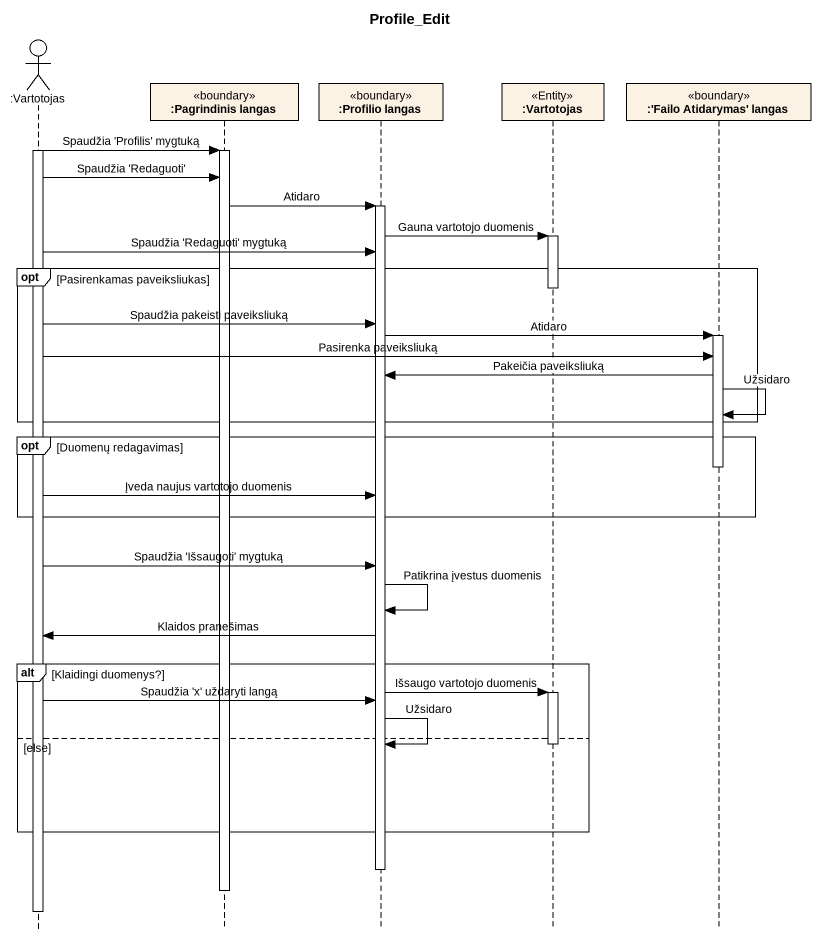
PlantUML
@startuml
title Profile_Edit
hide footbox
actor ":Vartotojas" as Vartotojas
participant ":Pagrindinis langas" as Pagrindinis_langas <<boundary>>
participant ":Profilio langas" as Profilio_langas <<boundary>>
participant ":Vartotojas" as Vartotojas_2 <<Entity>>
participant ":'Failo Atidarymas' langas" as Failo_Atidarymas_langas <<boundary>>

activate Vartotojas
Vartotojas -> Pagrindinis_langas : Spaudžia 'Profilis' mygtuką
activate Pagrindinis_langas
Vartotojas -> Pagrindinis_langas : Spaudžia 'Redaguoti'
Pagrindinis_langas -> Profilio_langas : Atidaro
activate Profilio_langas
Profilio_langas -> Vartotojas_2 : Gauna vartotojo duomenis
activate Vartotojas_2
Vartotojas -> Profilio_langas : Spaudžia 'Redaguoti' mygtuką
opt Pasirenkamas paveiksliukas
  deactivate Vartotojas_2
  Vartotojas -> Profilio_langas : Spaudžia pakeisti paveiksliuką
  Profilio_langas -> Failo_Atidarymas_langas : Atidaro
  activate Failo_Atidarymas_langas
  Vartotojas -> Failo_Atidarymas_langas : Pasirenka paveiksliuką
  Failo_Atidarymas_langas -> Profilio_langas : Pakeičia paveiksliuką
  Failo_Atidarymas_langas -> Failo_Atidarymas_langas : Užsidaro
end
opt Duomenų redagavimas
  deactivate Failo_Atidarymas_langas
  Vartotojas -> Profilio_langas : Įveda naujus vartotojo duomenis
end
Vartotojas -> Profilio_langas : Spaudžia 'Išsaugoti' mygtuką
Profilio_langas -> Profilio_langas : Patikrina įvestus duomenis
Profilio_langas -> Vartotojas : Klaidos pranešimas
alt Klaidingi duomenys?
  Profilio_langas -> Vartotojas_2 : Išsaugo vartotojo duomenis
  activate Vartotojas_2
  Vartotojas -> Profilio_langas : Spaudžia 'x' uždaryti langą
else else
  Profilio_langas -> Profilio_langas : Užsidaro
  deactivate Vartotojas_2
end
deactivate Profilio_langas
deactivate Pagrindinis_langas
deactivate Vartotojas
@enduml
